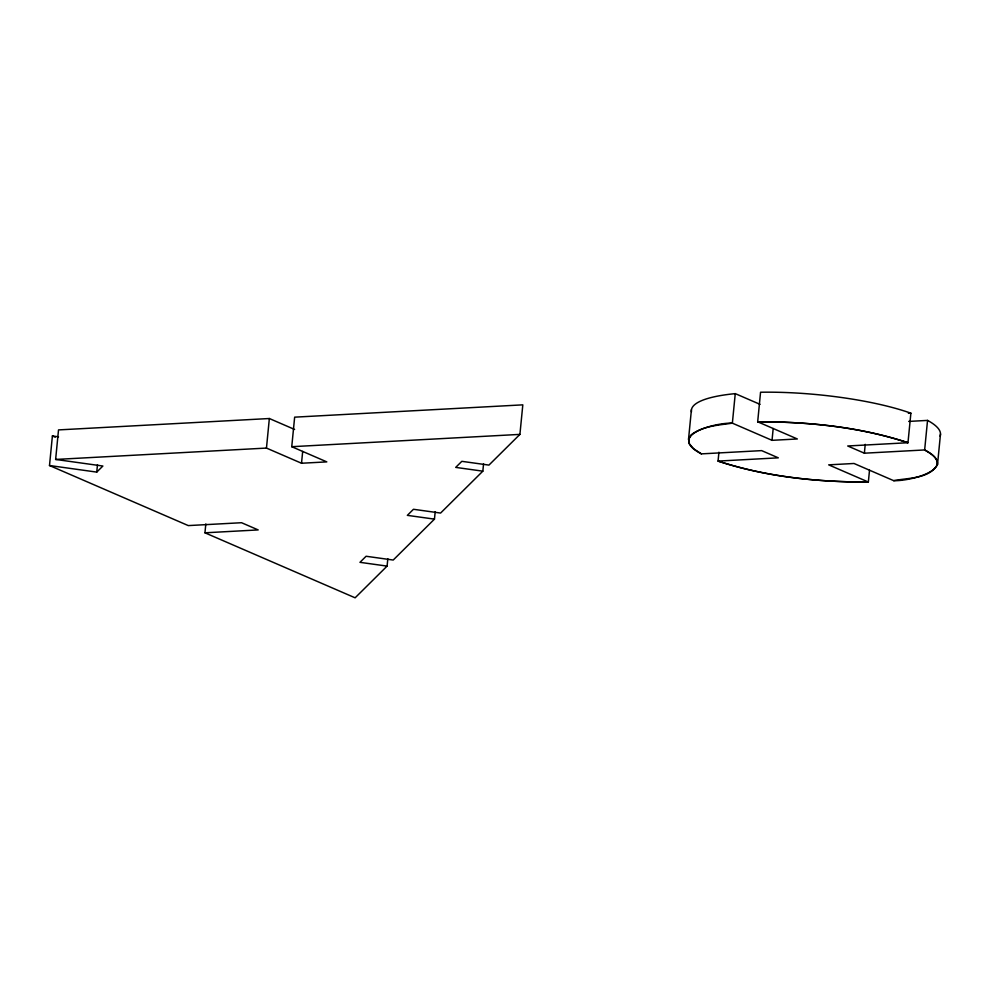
<?xml version="1.0" encoding="UTF-8"?>
<svg xmlns="http://www.w3.org/2000/svg" width="990" height="990" viewBox="0 0 990 990"><rect width="100%" height="100%" fill="white"/><g stroke="black" fill="none" stroke-linecap="round" stroke-linejoin="round"><path stroke-width="1.49" d="M869.517 470.213L868.354 482.031L828.679 464.854L853.999 463.481L893.673 480.657C909.86 481.437 960.733 468.666 924.648 449.943L864.369 453.197L847.712 445.983L907.979 442.728L910.874 413.189A125.111 27.72 5.6 0 0 841.054 397.436A125.111 27.72 5.6 0 0 760.555 392.238L757.684 421.802L797.346 438.966L772.027 440.327L732.365 423.163C716.178 422.421 665.367 435.142 701.39 453.878L761.644 450.623L778.313 457.838L718.059 461.093L718.926 452.232M205.821 523.945L204.955 532.806L258.192 529.922L241.548 522.72L188.286 525.591L49.5 465.523L52.396 435.971L58.497 436.825M49.5 465.523L96.748 472.106L102.873 466.03L55.626 459.447L58.521 429.907L269.354 418.522L294.599 429.45M96.748 472.106L97.478 464.718M483.553 463.778L482.835 471.166L455.709 467.391L461.823 461.328L488.936 465.102L519.911 434.387L522.819 404.848L294.649 417.161L291.753 446.7L326.811 461.885L301.517 463.246L266.459 448.074L269.354 418.522M301.517 463.246L302.68 451.428M204.955 532.806L355.125 597.812L387.09 566.107L387.82 558.719M387.09 566.107L359.976 562.332L366.09 556.256L393.216 560.043L434.462 519.131L435.179 511.743M701.39 453.878L693.631 448.767L689.374 443.854L688.533 439.201L691.428 409.662M772.027 440.327L773.19 428.509M864.369 453.197L865.235 444.337M893.673 480.657C908.152 477.749 929.115 479.061 937.505 464.619L940.5 433.942M688.533 439.201L691.008 434.919C702.764 426.009 718.282 425.205 732.365 423.163L735.261 393.624L760.048 404.353M482.835 471.166L440.587 513.067L413.461 509.281L407.348 515.357L434.462 519.131M55.626 459.447L266.459 448.074M291.753 446.7L519.911 434.387M908.375 413.325L910.874 413.189M908.709 421.418L927.543 420.404L924.648 449.943C930.018 453.247 937.877 457.269 937.505 464.619M52.396 435.971L55.23 437.196M927.58 420.404A125.111 27.72 5.6 0 1 940.079 436.182M691.478 411.939A124.926 27.671 5.6 0 1 735.31 393.636M762.51 421.74L757.684 421.802C808.335 421.678 859.679 426.876 907.979 442.728C861.213 427.334 811.565 422.136 762.51 421.74M868.354 482.031C817.703 482.155 766.371 476.945 718.059 461.093C766.371 476.933 817.703 482.142 868.354 482.031"/></g></svg>
